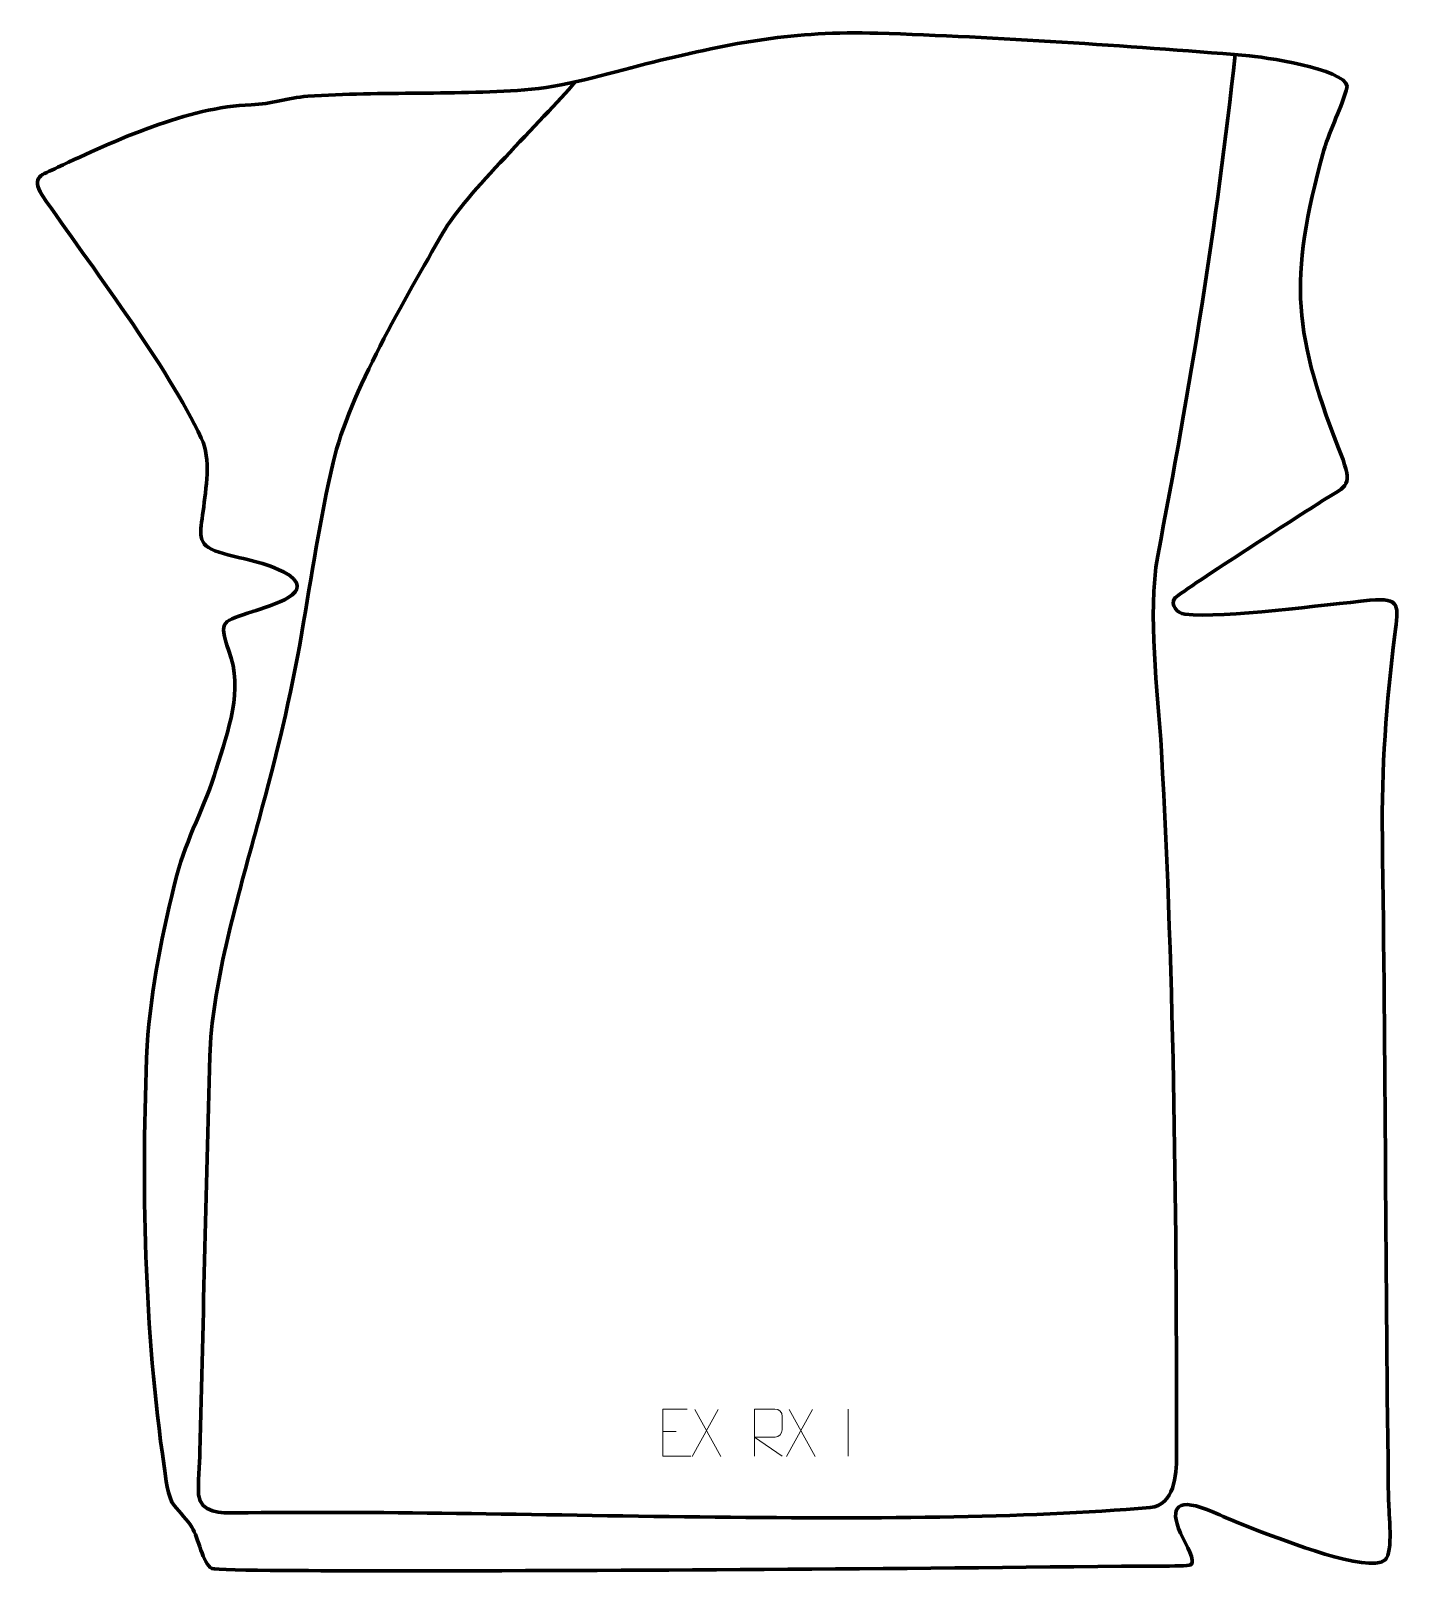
# Model space of a CAD drawing. Header units: millimetres. Extents: x -644 to 82, y 247 to 1065.
import ezdxf

# ---------------------------------------------------------------- set-up
doc = ezdxf.new("R2010")
doc.units = ezdxf.units.MM
doc.header["$MEASUREMENT"] = 0
doc.layers.add('layer 2', color=7, linetype='Continuous')
doc.layers.add('layer 3', color=7, linetype='Continuous')

msp = doc.modelspace()

# ---------------------------------------------------------------- linework, layer by layer
at = {"layer": 'layer 2', "color": 142, "lineweight": 158}
msp.add_open_spline([(-5.5625, 1052.0907), (-15.2317, 961.9557), (-29.4933, 875.3885), (-46.6208, 786.4454), (-46.6208, 786.4454), (-52.1176, 754.2671), (-46.4821, 715.6939), (-44.6244, 682.7927), (-44.6244, 682.7927), (-37.6901, 559.9815), (-36.5948, 432.371), (-36.638, 309.2826), (-36.638, 309.2826), (-36.6416, 299.23), (-37.8365, 283.2552), (-50.6431, 282.1179), (-50.6431, 282.1179), (-182.8033, 270.3812), (-393.2975, 281.3596), (-535.4101, 279.2268), (-535.4101, 279.2268), (-542.8855, 279.1146), (-554.1404, 279.0808), (-555.0253, 288.7518), (-555.0253, 288.7518), (-555.5177, 294.1339), (-554.5206, 305.3872), (-554.3542, 311.5476), (-554.3542, 311.5476), (-552.4125, 383.6414), (-551.1142, 455.9184), (-548.7827, 527.9724), (-548.7827, 527.9724), (-546.1668, 565.8973), (-532.9822, 609.9075), (-522.9687, 646.8615), (-522.9687, 646.8615), (-513.8401, 680.599), (-506.163, 711.1606), (-500.301, 745.7365), (-500.301, 745.7365), (-495.2754, 775.4131), (-490.5228, 806.6564), (-483.7235, 835.8913), (-483.7235, 835.8913), (-475.1292, 872.8439), (-445.3328, 922.7136), (-425.5691, 957.6381), (-425.5691, 957.6381), (-414.0201, 978.0463), (-372.5267, 1017.1369), (-355.3572, 1037.6299)], degree=3, knots=[0, 0, 0, 0, 0.07142857, 0.07142857, 0.07142857, 0.07142857, 0.14285714, 0.14285714, 0.14285714, 0.14285714, 0.21428571, 0.21428571, 0.21428571, 0.21428571, 0.28571429, 0.28571429, 0.28571429, 0.28571429, 0.35714286, 0.35714286, 0.35714286, 0.35714286, 0.42857143, 0.42857143, 0.42857143, 0.42857143, 0.5, 0.5, 0.5, 0.5, 0.57142857, 0.57142857, 0.57142857, 0.57142857, 0.64285714, 0.64285714, 0.64285714, 0.64285714, 0.71428571, 0.71428571, 0.71428571, 0.71428571, 0.78571429, 0.78571429, 0.78571429, 0.78571429, 0.85714286, 0.85714286, 0.85714286, 0.85714286, 1, 1, 1, 1], dxfattribs=at)
at = {"layer": 'layer 2', "color": 250, "lineweight": 9}
for points, knots in [([(-296.1129, 334.145), (-296.1129, 334.145), (-308.9868, 334.145), (-308.9868, 334.145), (-308.9868, 334.145), (-308.9868, 334.145), (-308.9868, 309.1914), (-308.9868, 309.1914), (-308.9868, 309.1914), (-308.9868, 309.1914), (-294.121, 309.1914), (-294.121, 309.1914)], [0, 0, 0, 0, 0.25, 0.25, 0.25, 0.25, 0.5, 0.5, 0.5, 0.5, 1, 1, 1, 1]), ([(-260.2908, 309.2588), (-260.2908, 309.2588), (-260.2908, 334.2123), (-260.2908, 334.2123), (-260.2908, 334.2123), (-256.696, 334.2123), (-253.1005, 334.2123), (-249.5053, 334.2123), (-249.5053, 334.2123), (-247.18, 334.1746), (-245.6227, 332.6846), (-245.6268, 330.3182), (-245.6268, 330.3182), (-245.6272, 328.2827), (-245.6272, 325.2233), (-245.6268, 323.1873), (-245.6268, 323.1873), (-245.6333, 321.3118), (-247.4456, 319.37), (-249.4551, 319.3509), (-249.4551, 319.3509), (-249.4551, 319.3509), (-260.2908, 319.3509), (-260.2908, 319.3509), (-260.2908, 319.3509), (-260.2908, 319.3509), (-245.6361, 309.2588), (-245.6361, 309.2588)], [0, 0, 0, 0, 0.125, 0.125, 0.125, 0.125, 0.25, 0.25, 0.25, 0.25, 0.375, 0.375, 0.375, 0.375, 0.5, 0.5, 0.5, 0.5, 0.625, 0.625, 0.625, 0.625, 0.75, 0.75, 0.75, 0.75, 1, 1, 1, 1])]:
    msp.add_open_spline(points, degree=3, knots=knots, dxfattribs=at)
for points in [[(-279.6195, 334.0365), (-279.6195, 334.0365), (-293.3601, 309.1407), (-293.3601, 309.1407)], [(-291.9055, 334.0365), (-291.9055, 334.0365), (-278.1649, 309.083), (-278.1649, 309.083)], [(-229.6195, 334.0365), (-229.6195, 334.0365), (-243.3601, 309.1407), (-243.3601, 309.1407)], [(-241.9055, 334.0365), (-241.9055, 334.0365), (-228.1649, 309.083), (-228.1649, 309.083)], [(-210.6254, 334.2226), (-210.6254, 334.2226), (-210.6254, 309.2485), (-210.6254, 309.2485)], [(-308.9868, 322.2653), (-308.9868, 322.2653), (-301.8187, 322.2653), (-301.8187, 322.2653)]]:
    msp.add_open_spline(points, degree=3, dxfattribs=at)
at = {"layer": 'layer 3', "color": 242, "lineweight": 158}
msp.add_open_spline([(-637.9761, 977.5583), (-643.9495, 987.5866), (-638.5043, 988.1064), (-629.6324, 992.3223), (-629.6324, 992.3223), (-599.6781, 1006.4483), (-560.4502, 1024.418), (-527.1916, 1025.4436), (-527.1916, 1025.4436), (-516.2533, 1025.7808), (-508.1566, 1029.1587), (-497.1935, 1029.9443), (-497.1935, 1029.9443), (-457.9381, 1032.7575), (-417.8999, 1030.3242), (-378.5105, 1033.6583), (-378.5105, 1033.6583), (-358.3089, 1035.7049), (-334.2311, 1043.1016), (-314.1306, 1048.083), (-314.1306, 1048.083), (-270.7774, 1058.548), (-240.0967, 1064.6308), (-195.0028, 1063.3958), (-195.0028, 1063.3958), (-130.3131, 1061.3552), (-64.4863, 1056.7708), (0.0598, 1051.646), (0.0598, 1051.646), (8.8873, 1050.8056), (52.4724, 1044.7338), (53.7976, 1035.1789), (53.7976, 1035.1789), (50.9661, 1023.7307), (44.9865, 1013.3004), (41.5006, 1001.3965), (41.5006, 1001.3965), (22.3216, 931.3393), (25.0509, 904.5373), (51.6326, 837.3146), (51.6326, 837.3146), (56.8253, 822.5406), (52.6257, 823.1684), (40.1386, 815.177), (40.1386, 815.177), (30.9118, 809.2659), (-35.8046, 766.6157), (-37.6117, 763.8433), (-37.6117, 763.8433), (-39.8029, 760.4815), (-36.6901, 756.0827), (-32.1536, 755.4617), (-32.1536, 755.4617), (-11.2279, 753.2259), (41.9223, 760.5266), (65.9209, 762.8465), (65.9209, 762.8465), (82.4474, 764.4441), (80.98, 759.8625), (79.0876, 744.7658), (79.0876, 744.7658), (74.5812, 708.0619), (71.9556, 674.0484), (72.4923, 637.005), (72.4923, 637.005), (74.2261, 519.8825), (74.0816, 402.7411), (75.8009, 285.6231), (75.8009, 285.6231), (75.8996, 278.901), (78.4374, 258.6578), (73.9672, 254.2605), (73.9672, 254.2605), (64.5564, 246.7586), (20.2558, 265.062), (7.1621, 269.539), (7.1621, 269.539), (-2.5559, 273.0245), (-11.1856, 277.273), (-20.5889, 280.9679), (-20.5889, 280.9679), (-37.8066, 287.7332), (-40.8022, 280.9741), (-33.1282, 265.6676), (-33.1282, 265.6676), (-32.1428, 263.7022), (-25.9004, 252.9099), (-29.215, 251.6143), (-29.215, 251.6143), (-31.4723, 250.7321), (-60.352, 251.0183), (-65.7464, 250.9596), (-65.7464, 250.9596), (-200.529, 249.4926), (-335.3137, 248.3878), (-470.1055, 248.5537), (-470.1055, 248.5537), (-476.002, 248.5612), (-545.5212, 248.5381), (-547.8765, 249.7338), (-547.8765, 249.7338), (-553.0974, 252.3843), (-554.9215, 265.8004), (-558.6449, 271.6707), (-558.6449, 271.6707), (-560.8293, 275.1147), (-565.1367, 279.6589), (-567.8407, 282.9375), (-567.8407, 282.9375), (-571.7025, 287.6884), (-572.3478, 297.9175), (-573.279, 303.8894), (-573.279, 303.8894), (-583.813, 374.6776), (-585.4829, 455.3192), (-582.2931, 526.8699), (-582.2931, 526.8699), (-580.3966, 557.0532), (-573.985, 587.9064), (-566.5736, 617.201), (-566.5736, 617.201), (-561.4678, 636.6718), (-551.4549, 653.8421), (-545.6877, 673.4216), (-545.6877, 673.4216), (-539.5096, 693.683), (-531.0256, 715.1382), (-539.0289, 736.0885), (-539.0289, 736.0885), (-544.844, 752.7988), (-541.8004, 751.5524), (-526.348, 756.9182), (-526.348, 756.9182), (-517.7124, 759.9169), (-489.5453, 766.9552), (-509.9933, 777.9702), (-509.9933, 777.9702), (-523.2667, 784.1242), (-531.2418, 784.3467), (-544.1562, 788.3288), (-544.1562, 788.3288), (-556.7887, 792.224), (-554.0142, 798.7286), (-552.6207, 810.1661), (-552.6207, 810.1661), (-551.1878, 822.2787), (-548.2648, 837.4248), (-553.5798, 848.8154), (-553.5798, 848.8154), (-571.006, 886.1608), (-612.9241, 941.2998), (-637.9761, 977.5583)], degree=3, knots=[0, 0, 0, 0, 0.02564103, 0.02564103, 0.02564103, 0.02564103, 0.05128205, 0.05128205, 0.05128205, 0.05128205, 0.07692308, 0.07692308, 0.07692308, 0.07692308, 0.1025641, 0.1025641, 0.1025641, 0.1025641, 0.12820513, 0.12820513, 0.12820513, 0.12820513, 0.15384615, 0.15384615, 0.15384615, 0.15384615, 0.17948718, 0.17948718, 0.17948718, 0.17948718, 0.20512821, 0.20512821, 0.20512821, 0.20512821, 0.23076923, 0.23076923, 0.23076923, 0.23076923, 0.25641026, 0.25641026, 0.25641026, 0.25641026, 0.28205128, 0.28205128, 0.28205128, 0.28205128, 0.30769231, 0.30769231, 0.30769231, 0.30769231, 0.33333333, 0.33333333, 0.33333333, 0.33333333, 0.35897436, 0.35897436, 0.35897436, 0.35897436, 0.38461538, 0.38461538, 0.38461538, 0.38461538, 0.41025641, 0.41025641, 0.41025641, 0.41025641, 0.43589744, 0.43589744, 0.43589744, 0.43589744, 0.46153846, 0.46153846, 0.46153846, 0.46153846, 0.48717949, 0.48717949, 0.48717949, 0.48717949, 0.51282051, 0.51282051, 0.51282051, 0.51282051, 0.53846154, 0.53846154, 0.53846154, 0.53846154, 0.56410256, 0.56410256, 0.56410256, 0.56410256, 0.58974359, 0.58974359, 0.58974359, 0.58974359, 0.61538462, 0.61538462, 0.61538462, 0.61538462, 0.64102564, 0.64102564, 0.64102564, 0.64102564, 0.66666667, 0.66666667, 0.66666667, 0.66666667, 0.69230769, 0.69230769, 0.69230769, 0.69230769, 0.71794872, 0.71794872, 0.71794872, 0.71794872, 0.74358974, 0.74358974, 0.74358974, 0.74358974, 0.76923077, 0.76923077, 0.76923077, 0.76923077, 0.79487179, 0.79487179, 0.79487179, 0.79487179, 0.82051282, 0.82051282, 0.82051282, 0.82051282, 0.84615385, 0.84615385, 0.84615385, 0.84615385, 0.87179487, 0.87179487, 0.87179487, 0.87179487, 0.8974359, 0.8974359, 0.8974359, 0.8974359, 0.92307692, 0.92307692, 0.92307692, 0.92307692, 0.94871795, 0.94871795, 0.94871795, 0.94871795, 1, 1, 1, 1], dxfattribs=at)

doc.saveas('drawing.dxf')
